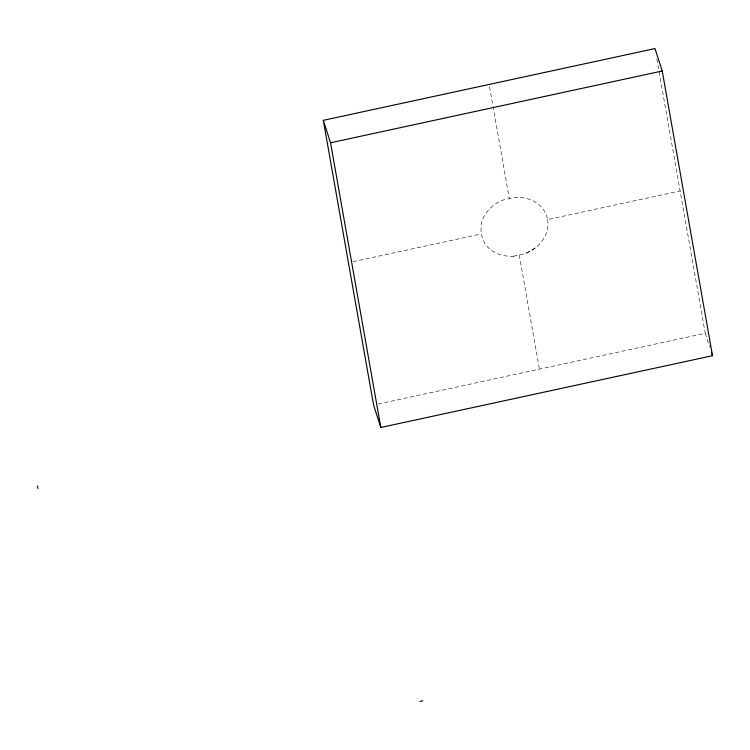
<?xml version="1.0" encoding="UTF-8"?>
<svg xmlns="http://www.w3.org/2000/svg" width="750" height="750" viewBox="0 0 750 750"><rect width="100%" height="100%" fill="white"/><g stroke="black" fill="none" stroke-linecap="round" stroke-linejoin="round"><path stroke-width="0.56" stroke-dasharray="3.75 2.81" d="M513.947 256.238L513.469 256.209A34.153 28.959 -17.9 0 1 484.697 243.347L480.975 234.009L481.256 223.8A34.153 28.959 -17.9 0 1 503.55 199.875L515.091 197.391A34.153 28.959 -17.9 0 1 547.594 219.591L680.119 190.912M535.303 247.959L524.981 253.847M353.006 261.703L480.975 234.009M513.469 256.209L525.028 253.716A34.153 28.959 -17.9 0 0 547.594 219.591M378.15 404.053L705.253 333.272L709.744 347.156M656.812 58.894L705.253 333.272M489.553 86.756L509.306 198.647M519.253 254.962L539.419 369.159"/><path stroke-width="1.12" d="M323.306 120.338L654.984 48.562L662.231 70.997L712.5 355.697L380.822 427.472L373.575 405.047L323.306 120.338L330.553 142.772L380.822 427.472M330.553 142.772L662.231 70.997M419.887 701.438L422.756 700.819M711.469 352.491L712.5 355.697M37.5 486.047L37.931 488.513"/></g></svg>
